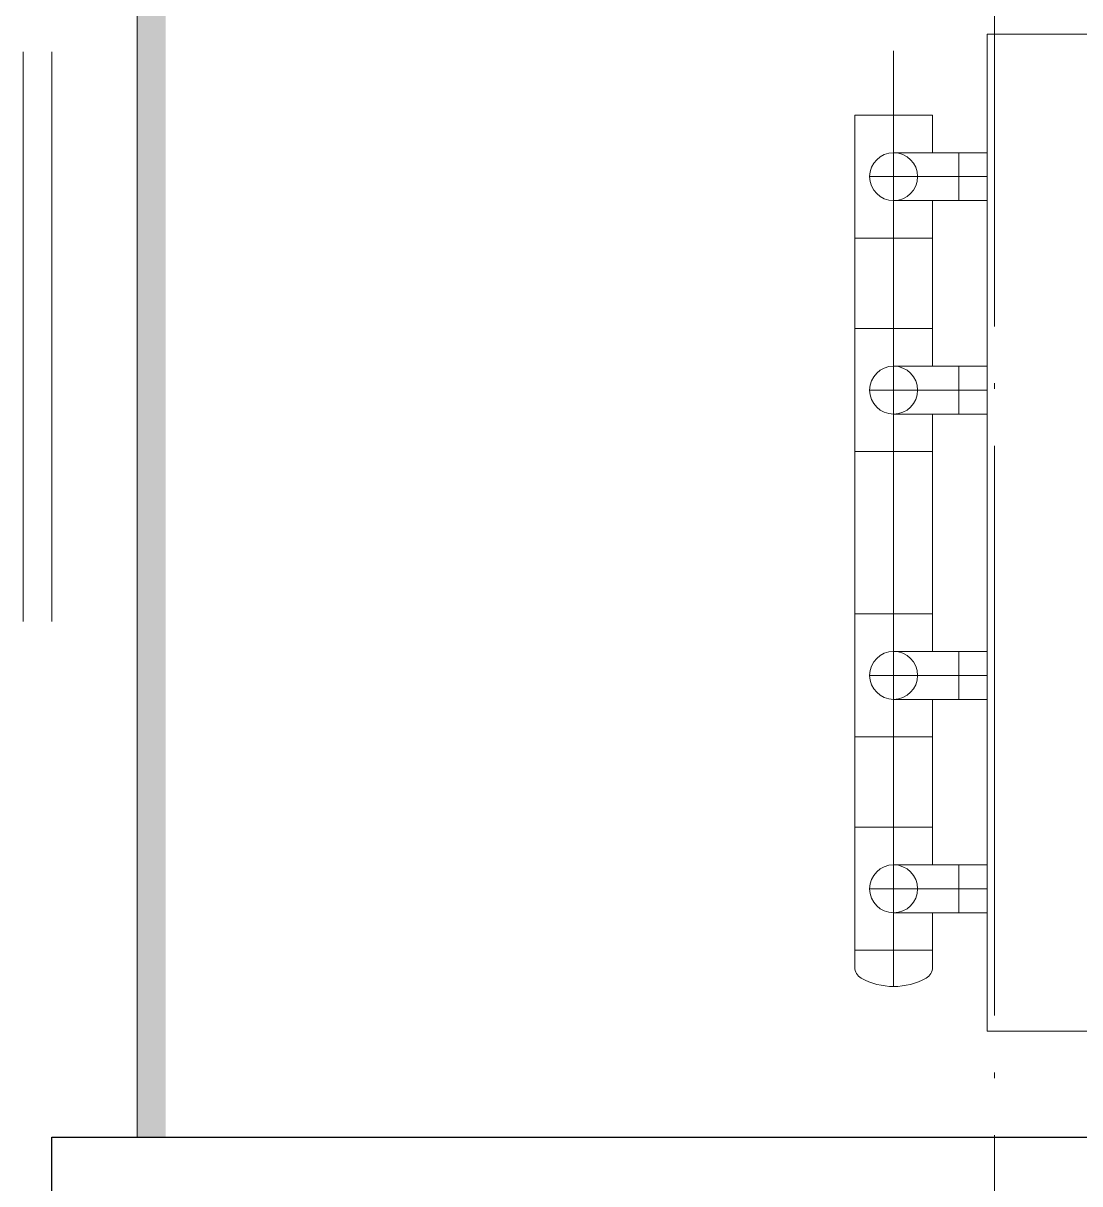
# Model space of a CAD drawing. Extents: x -965262 to 1142518, y -357520 to 71675.
# Drawn here: x -857476 to -853766, y -106463 to -102388 of the extents above; entities that cross this region are included whole.
import ezdxf

# ---------------------------------------------------------------- set-up
doc = ezdxf.new("R2010")
doc.units = 0
doc.header["$LTSCALE"] = 10
doc.linetypes.add('DOTE', pattern=[2.42, 2, -0.2, 0.02, -0.2])
doc.layers.get('0').update_dxf_attribs({"linetype": 'CONTINUOUS', "lineweight": 30})
doc.layers.add('DOTE', color=7, linetype='DOTE', lineweight=9)
doc.layers.add('Оборудование', color=7, linetype='CONTINUOUS', lineweight=30)
doc.styles.add('MECH-Q', font='ISOSMPLX.SHX')

msp = doc.modelspace()

# ---------------------------------------------------------------- hatches: boundary and pattern name
at = {"lineweight": 30, "true_color": 0xed450c}
h = msp.add_hatch(color=20, dxfattribs=at)
h.dxf.hatch_style = 1
h.paths.add_polyline_path([(-856976.2, -96338.9), (-856676.2, -96338.9), (-856676.2, -95638.9), (-856976.2, -95638.9), (-856976.2, -95586.6), (-857076.2, -95586.6), (-857076.2, -95738.9), (-856776.2, -95738.9), (-856776.2, -96238.9), (-857076.2, -96238.9), (-857076.2, -101738.9), (-856776.2, -101738.9), (-856776.2, -102238.9), (-857076.2, -102238.9), (-857076.2, -106298.9), (-856976.2, -106298.9), (-856976.2, -102338.9), (-856676.2, -102338.9), (-856676.2, -101638.9), (-856976.2, -101638.9)])

# ---------------------------------------------------------------- linework, layer by layer
at = {"lineweight": 15}
msp.add_line((-857076.2, -102238.9, -347.7), (-857076.2, -106298.9), dxfattribs=at)
at = {"color": 30, "lineweight": 15}
for p, q in [((-857476.2, -102488.8), (-857476.2, -104488.8)), ((-857376.2, -102488.8), (-857376.2, -104488.8))]:
    msp.add_line(p, q, dxfattribs=at)
at = {"color": 4, "extrusion": (0, 0, -1)}
for p, q in [((-857376.2, -106298.9), (-850941.2, -106298.9)), ((-857376.2, -106498.9), (-857376.2, -106298.9))]:
    msp.add_line(p, q, dxfattribs=at)
at = {"layer": 'DOTE', "ltscale": 100, "extrusion": (0, -1, 0)}
msp.add_line((-854066.2, -89352.1, -1451.3), (-854066.2, -108434.5, -1451.3), dxfattribs=at)
at = {"layer": 'Оборудование', "lineweight": 0}
for p, q in [((-854091.2, -105926.8, -2902.6), (-854091.2, -102426.8, -2902.6)), ((-854091.2, -102426.8, -2902.6), (-852536.2, -102426.8, -2902.6)), ((-854556.3, -102710.7, -2902.6), (-854556.3, -103142.5, -2902.6)), ((-854283.3, -102710.7, -2902.6), (-854556.3, -102710.7, -2902.6)), ((-854283.3, -102842.4, -2902.6), (-854283.3, -102710.7, -2902.6)), ((-854419.8, -102842.4, -2902.6), (-854283.3, -102842.4, -2902.6)), ((-854283.3, -102842.4, -2902.6), (-854191.2, -102842.4, -2902.6)), ((-854191.2, -102842.4, -2902.6), (-854091.2, -102842.4, -2902.6)), ((-854191.2, -102842.4, -2902.6), (-854191.2, -103010.7, -2902.6)), ((-854283.3, -103010.7, -2902.6), (-854419.8, -103010.7, -2902.6)), ((-854191.2, -103010.7, -2902.6), (-854283.3, -103010.7, -2902.6)), ((-854283.3, -103142.5, -2902.6), (-854283.3, -103010.7, -2902.6)), ((-854091.2, -103010.7, -2902.6), (-854191.2, -103010.7, -2902.6)), ((-854556.3, -103142.5, -2902.6), (-854283.3, -103142.5, -2902.6)), ((-854556.3, -103460.2, -2902.6), (-854556.3, -103142.5, -2902.6)), ((-854283.3, -103142.5, -2902.6), (-854283.3, -103460.2, -2902.6)), ((-854283.3, -103460.2, -2902.6), (-854556.3, -103460.2, -2902.6)), ((-854556.3, -103460.2, -2902.6), (-854556.3, -103892, -2902.6)), ((-854283.3, -103591.9, -2902.6), (-854283.3, -103460.2, -2902.6)), ((-854419.8, -103591.9, -2902.6), (-854283.3, -103591.9, -2902.6)), ((-854283.3, -103591.9, -2902.6), (-854191.2, -103591.9, -2902.6)), ((-854191.2, -103760.2, -2902.6), (-854191.2, -103591.9, -2902.6)), ((-854191.2, -103591.9, -2902.6), (-854091.2, -103591.9, -2902.6)), ((-854191.2, -103591.9, -2902.6), (-854191.2, -103760.2, -2902.6)), ((-854283.3, -103760.2, -2902.6), (-854419.8, -103760.2, -2902.6)), ((-854191.2, -103760.2, -2902.6), (-854283.3, -103760.2, -2902.6)), ((-854283.3, -103892, -2902.6), (-854283.3, -103760.2, -2902.6)), ((-854091.2, -103760.2, -2902.6), (-854191.2, -103760.2, -2902.6)), ((-854556.3, -103892, -2902.6), (-854283.3, -103892, -2902.6)), ((-854556.3, -104461.6, -2902.6), (-854556.3, -103892, -2902.6)), ((-854283.3, -103892, -2902.6), (-854283.3, -104461.6, -2902.6)), ((-854283.3, -104461.6, -2902.6), (-854556.3, -104461.6, -2902.6)), ((-854556.3, -104461.6, -2902.6), (-854556.3, -104893.4, -2902.6)), ((-854283.3, -104593.4, -2902.6), (-854283.3, -104461.6, -2902.6)), ((-854419.8, -104593.4, -2902.6), (-854283.3, -104593.4, -2902.6)), ((-854283.3, -104593.4, -2902.6), (-854191.2, -104593.4, -2902.6)), ((-854191.2, -104761.7, -2902.6), (-854191.2, -104593.4, -2902.6)), ((-854191.2, -104593.4, -2902.6), (-854091.2, -104593.4, -2902.6)), ((-854191.2, -104593.4, -2902.6), (-854191.2, -104761.7, -2902.6)), ((-854283.3, -104761.7, -2902.6), (-854419.8, -104761.7, -2902.6)), ((-854191.2, -104761.7, -2902.6), (-854283.3, -104761.7, -2902.6)), ((-854283.3, -104893.4, -2902.6), (-854283.3, -104761.7, -2902.6)), ((-854091.2, -104761.7, -2902.6), (-854191.2, -104761.7, -2902.6)), ((-854556.3, -104893.4, -2902.6), (-854283.3, -104893.4, -2902.6)), ((-854556.3, -105211.1, -2902.6), (-854556.3, -104893.4, -2902.6)), ((-854556.3, -104893.4, -2902.6), (-854283.3, -104893.4, -2902.6)), ((-854283.3, -104893.4, -2902.6), (-854283.3, -105211.1, -2902.6)), ((-854283.3, -105211.1, -2902.6), (-854556.3, -105211.1, -2902.6)), ((-854556.3, -105211.1, -2902.6), (-854556.3, -105642.9, -2902.6)), ((-854283.3, -105211.1, -2902.6), (-854556.3, -105211.1, -2902.6)), ((-854283.3, -105342.9, -2902.6), (-854283.3, -105211.1, -2902.6)), ((-854419.8, -105342.9, -2902.6), (-854283.3, -105342.9, -2902.6)), ((-854283.3, -105342.9, -2902.6), (-854191.2, -105342.9, -2902.6)), ((-854191.2, -105511.2, -2902.6), (-854191.2, -105342.9, -2902.6)), ((-854191.2, -105342.9, -2902.6), (-854091.2, -105342.9, -2902.6)), ((-854191.2, -105342.9, -2902.6), (-854191.2, -105511.2, -2902.6)), ((-854283.3, -105511.2, -2902.6), (-854419.8, -105511.2, -2902.6)), ((-854191.2, -105511.2, -2902.6), (-854283.3, -105511.2, -2902.6)), ((-854283.3, -105642.9, -2902.6), (-854283.3, -105511.2, -2902.6)), ((-854091.2, -105511.2, -2902.6), (-854191.2, -105511.2, -2902.6)), ((-854283.3, -105642.9, -2902.6), (-854556.3, -105642.9, -2902.6)), ((-854283.3, -105642.9, -2902.6), (-854556.3, -105642.9, -2902.6)), ((-854556.3, -105642.9, -2902.6), (-854556.3, -105701.7, -2902.6)), ((-854283.3, -105701.7, -2902.6), (-854283.3, -105642.9, -2902.6)), ((-852536.2, -105926.8, -2902.6), (-854091.2, -105926.8, -2902.6))]:
    msp.add_line(p, q, dxfattribs=at)
at = {"layer": 'Оборудование', "lineweight": 0, "ltscale": 0.1}
for p, q in [((-854419.8, -102484.8, -2902.6), (-854419.8, -105769.9, -2902.6)), ((-854191.2, -103010.7, -2902.6), (-854191.2, -102842.4, -2902.6)), ((-854191.2, -102926.6, -2902.6), (-854503.9, -102926.6, -2902.6)), ((-854091.2, -102926.6, -2902.6), (-854191.2, -102926.6, -2902.6)), ((-854191.2, -103676.1, -2902.6), (-854503.9, -103676.1, -2902.6)), ((-854091.2, -103676.1, -2902.6), (-854191.2, -103676.1, -2902.6)), ((-854191.2, -104677.5, -2902.6), (-854503.9, -104677.5, -2902.6)), ((-854091.2, -104677.5, -2902.6), (-854191.2, -104677.5, -2902.6)), ((-854191.2, -105427, -2902.6), (-854503.9, -105427, -2902.6)), ((-854091.2, -105427, -2902.6), (-854191.2, -105427, -2902.6))]:
    msp.add_line(p, q, dxfattribs=at)
at = {"layer": 'Оборудование', "lineweight": 0}
for centre, radius, start, end in [((-854419.8, -102926.6, -2902.6), 84.2, 90, 270), ((-854419.8, -102926.6, -2902.6), 84.2, 270, 90), ((-854419.8, -103676.1, -2902.6), 84.2, 90, 270), ((-854419.8, -103676.1, -2902.6), 84.2, 270, 90), ((-854419.8, -104677.5, -2902.6), 84.2, 90, 270), ((-854419.8, -104677.5, -2902.6), 84.2, 270, 90), ((-854419.8, -105427, -2902.6), 84.2, 90, 270), ((-854419.8, -105427, -2902.6), 84.2, 270, 90), ((-854510.8, -105701.7, -2902.6), 45.5, 180, 240), ((-854328.8, -105701.7, -2902.6), 45.5, 300, 0), ((-854419.8, -105531.2, -2902.6), 238.7, 241.5407, 270), ((-854419.8, -105531.2, -2902.6), 238.7, 270, 298.4593)]:
    msp.add_arc(centre, radius, start, end, dxfattribs=at)

# ---------------------------------------------------------------- texts
at = {"layer": 'Оборудование', "lineweight": 0, "ltscale": 0.1, "style": 'MECH-Q', "flags": 1}
for tag, p in [('ITEM', (-854419.8, -102926.6, -2902.6)), ('QTY', (-854419.8, -102926.6, -2902.6)), ('SIZE', (-854419.8, -102926.6, -2902.6)), ('DESCRIPTION', (-854419.8, -102926.6, -2902.6)), ('LEN', (-854419.8, -102926.6, -2902.6)), ('SPEC', (-854419.8, -102926.6, -2902.6)), ('RATING', (-854419.8, -102926.6, -2902.6)), ('MAT', (-854419.8, -102926.6, -2902.6)), ('REMARK', (-854419.8, -102926.6, -2902.6)), ('CODE', (-854419.8, -102926.6, -2902.6)), ('B-IP', (-854419.8, -102926.6, -2902.6)), ('ITEM', (-854419.8, -103676.1, -2902.6)), ('QTY', (-854419.8, -103676.1, -2902.6)), ('SIZE', (-854419.8, -103676.1, -2902.6)), ('DESCRIPTION', (-854419.8, -103676.1, -2902.6)), ('LEN', (-854419.8, -103676.1, -2902.6)), ('SPEC', (-854419.8, -103676.1, -2902.6)), ('RATING', (-854419.8, -103676.1, -2902.6)), ('MAT', (-854419.8, -103676.1, -2902.6)), ('REMARK', (-854419.8, -103676.1, -2902.6)), ('CODE', (-854419.8, -103676.1, -2902.6)), ('B-IP', (-854419.8, -103676.1, -2902.6)), ('ITEM', (-854419.8, -104677.5, -2902.6)), ('QTY', (-854419.8, -104677.5, -2902.6)), ('SIZE', (-854419.8, -104677.5, -2902.6)), ('DESCRIPTION', (-854419.8, -104677.5, -2902.6)), ('LEN', (-854419.8, -104677.5, -2902.6)), ('SPEC', (-854419.8, -104677.5, -2902.6)), ('RATING', (-854419.8, -104677.5, -2902.6)), ('MAT', (-854419.8, -104677.5, -2902.6)), ('REMARK', (-854419.8, -104677.5, -2902.6)), ('CODE', (-854419.8, -104677.5, -2902.6)), ('B-IP', (-854419.8, -104677.5, -2902.6)), ('ITEM', (-854419.8, -105427, -2902.6)), ('QTY', (-854419.8, -105427, -2902.6)), ('SIZE', (-854419.8, -105427, -2902.6)), ('DESCRIPTION', (-854419.8, -105427, -2902.6)), ('LEN', (-854419.8, -105427, -2902.6)), ('SPEC', (-854419.8, -105427, -2902.6)), ('RATING', (-854419.8, -105427, -2902.6)), ('MAT', (-854419.8, -105427, -2902.6)), ('REMARK', (-854419.8, -105427, -2902.6)), ('CODE', (-854419.8, -105427, -2902.6)), ('B-IP', (-854419.8, -105427, -2902.6))]:
    msp.add_attdef(tag, p, '', height=0.03, dxfattribs=at)
at = {"layer": 'Оборудование', "lineweight": 0, "style": 'MECH-Q', "text_generation_flag": 4, "flags": 1}
for tag, p in [('ITEM', (-854191.2, -102926.6, -2902.6)), ('QTY', (-854191.2, -102926.6, -2902.6)), ('SIZE', (-854191.2, -102926.6, -2902.6)), ('DESCRIPTION', (-854191.2, -102926.6, -2902.6)), ('LEN', (-854191.2, -102926.6, -2902.6)), ('SPEC', (-854191.2, -102926.6, -2902.6)), ('RATING', (-854191.2, -102926.6, -2902.6)), ('MAT', (-854191.2, -102926.6, -2902.6)), ('REMARK', (-854191.2, -102926.6, -2902.6)), ('CODE', (-854191.2, -102926.6, -2902.6)), ('B-IP', (-854191.2, -102926.6, -2902.6)), ('QTY', (-854191.2, -103676.1, -2902.6)), ('ITEM', (-854191.2, -103676.1, -2902.6)), ('SIZE', (-854191.2, -103676.1, -2902.6)), ('DESCRIPTION', (-854191.2, -103676.1, -2902.6)), ('LEN', (-854191.2, -103676.1, -2902.6)), ('SPEC', (-854191.2, -103676.1, -2902.6)), ('RATING', (-854191.2, -103676.1, -2902.6)), ('MAT', (-854191.2, -103676.1, -2902.6)), ('REMARK', (-854191.2, -103676.1, -2902.6)), ('CODE', (-854191.2, -103676.1, -2902.6)), ('B-IP', (-854191.2, -103676.1, -2902.6)), ('ITEM', (-854191.2, -104677.5, -2902.6)), ('QTY', (-854191.2, -104677.5, -2902.6)), ('SIZE', (-854191.2, -104677.5, -2902.6)), ('DESCRIPTION', (-854191.2, -104677.5, -2902.6)), ('LEN', (-854191.2, -104677.5, -2902.6)), ('SPEC', (-854191.2, -104677.5, -2902.6)), ('RATING', (-854191.2, -104677.5, -2902.6)), ('MAT', (-854191.2, -104677.5, -2902.6)), ('REMARK', (-854191.2, -104677.5, -2902.6)), ('CODE', (-854191.2, -104677.5, -2902.6)), ('B-IP', (-854191.2, -104677.5, -2902.6)), ('ITEM', (-854191.2, -105427, -2902.6)), ('QTY', (-854191.2, -105427, -2902.6)), ('SIZE', (-854191.2, -105427, -2902.6)), ('DESCRIPTION', (-854191.2, -105427, -2902.6)), ('LEN', (-854191.2, -105427, -2902.6)), ('SPEC', (-854191.2, -105427, -2902.6)), ('RATING', (-854191.2, -105427, -2902.6)), ('MAT', (-854191.2, -105427, -2902.6)), ('REMARK', (-854191.2, -105427, -2902.6)), ('CODE', (-854191.2, -105427, -2902.6)), ('B-IP', (-854191.2, -105427, -2902.6))]:
    msp.add_attdef(tag, p, '', height=0.03, dxfattribs=at)
at = {"layer": 'Оборудование', "lineweight": 0, "style": 'MECH-Q', "flags": 1}
for tag in ['ITEM', 'QTY', 'SIZE', 'DESCRIPTION', 'LEN', 'SPEC', 'RATING', 'MAT', 'REMARK', 'CODE', 'B-IP']:
    msp.add_attdef(tag, (-854419.8, -105642.9, -2902.6), '', height=0.03, dxfattribs=at)

doc.saveas('drawing.dxf')
